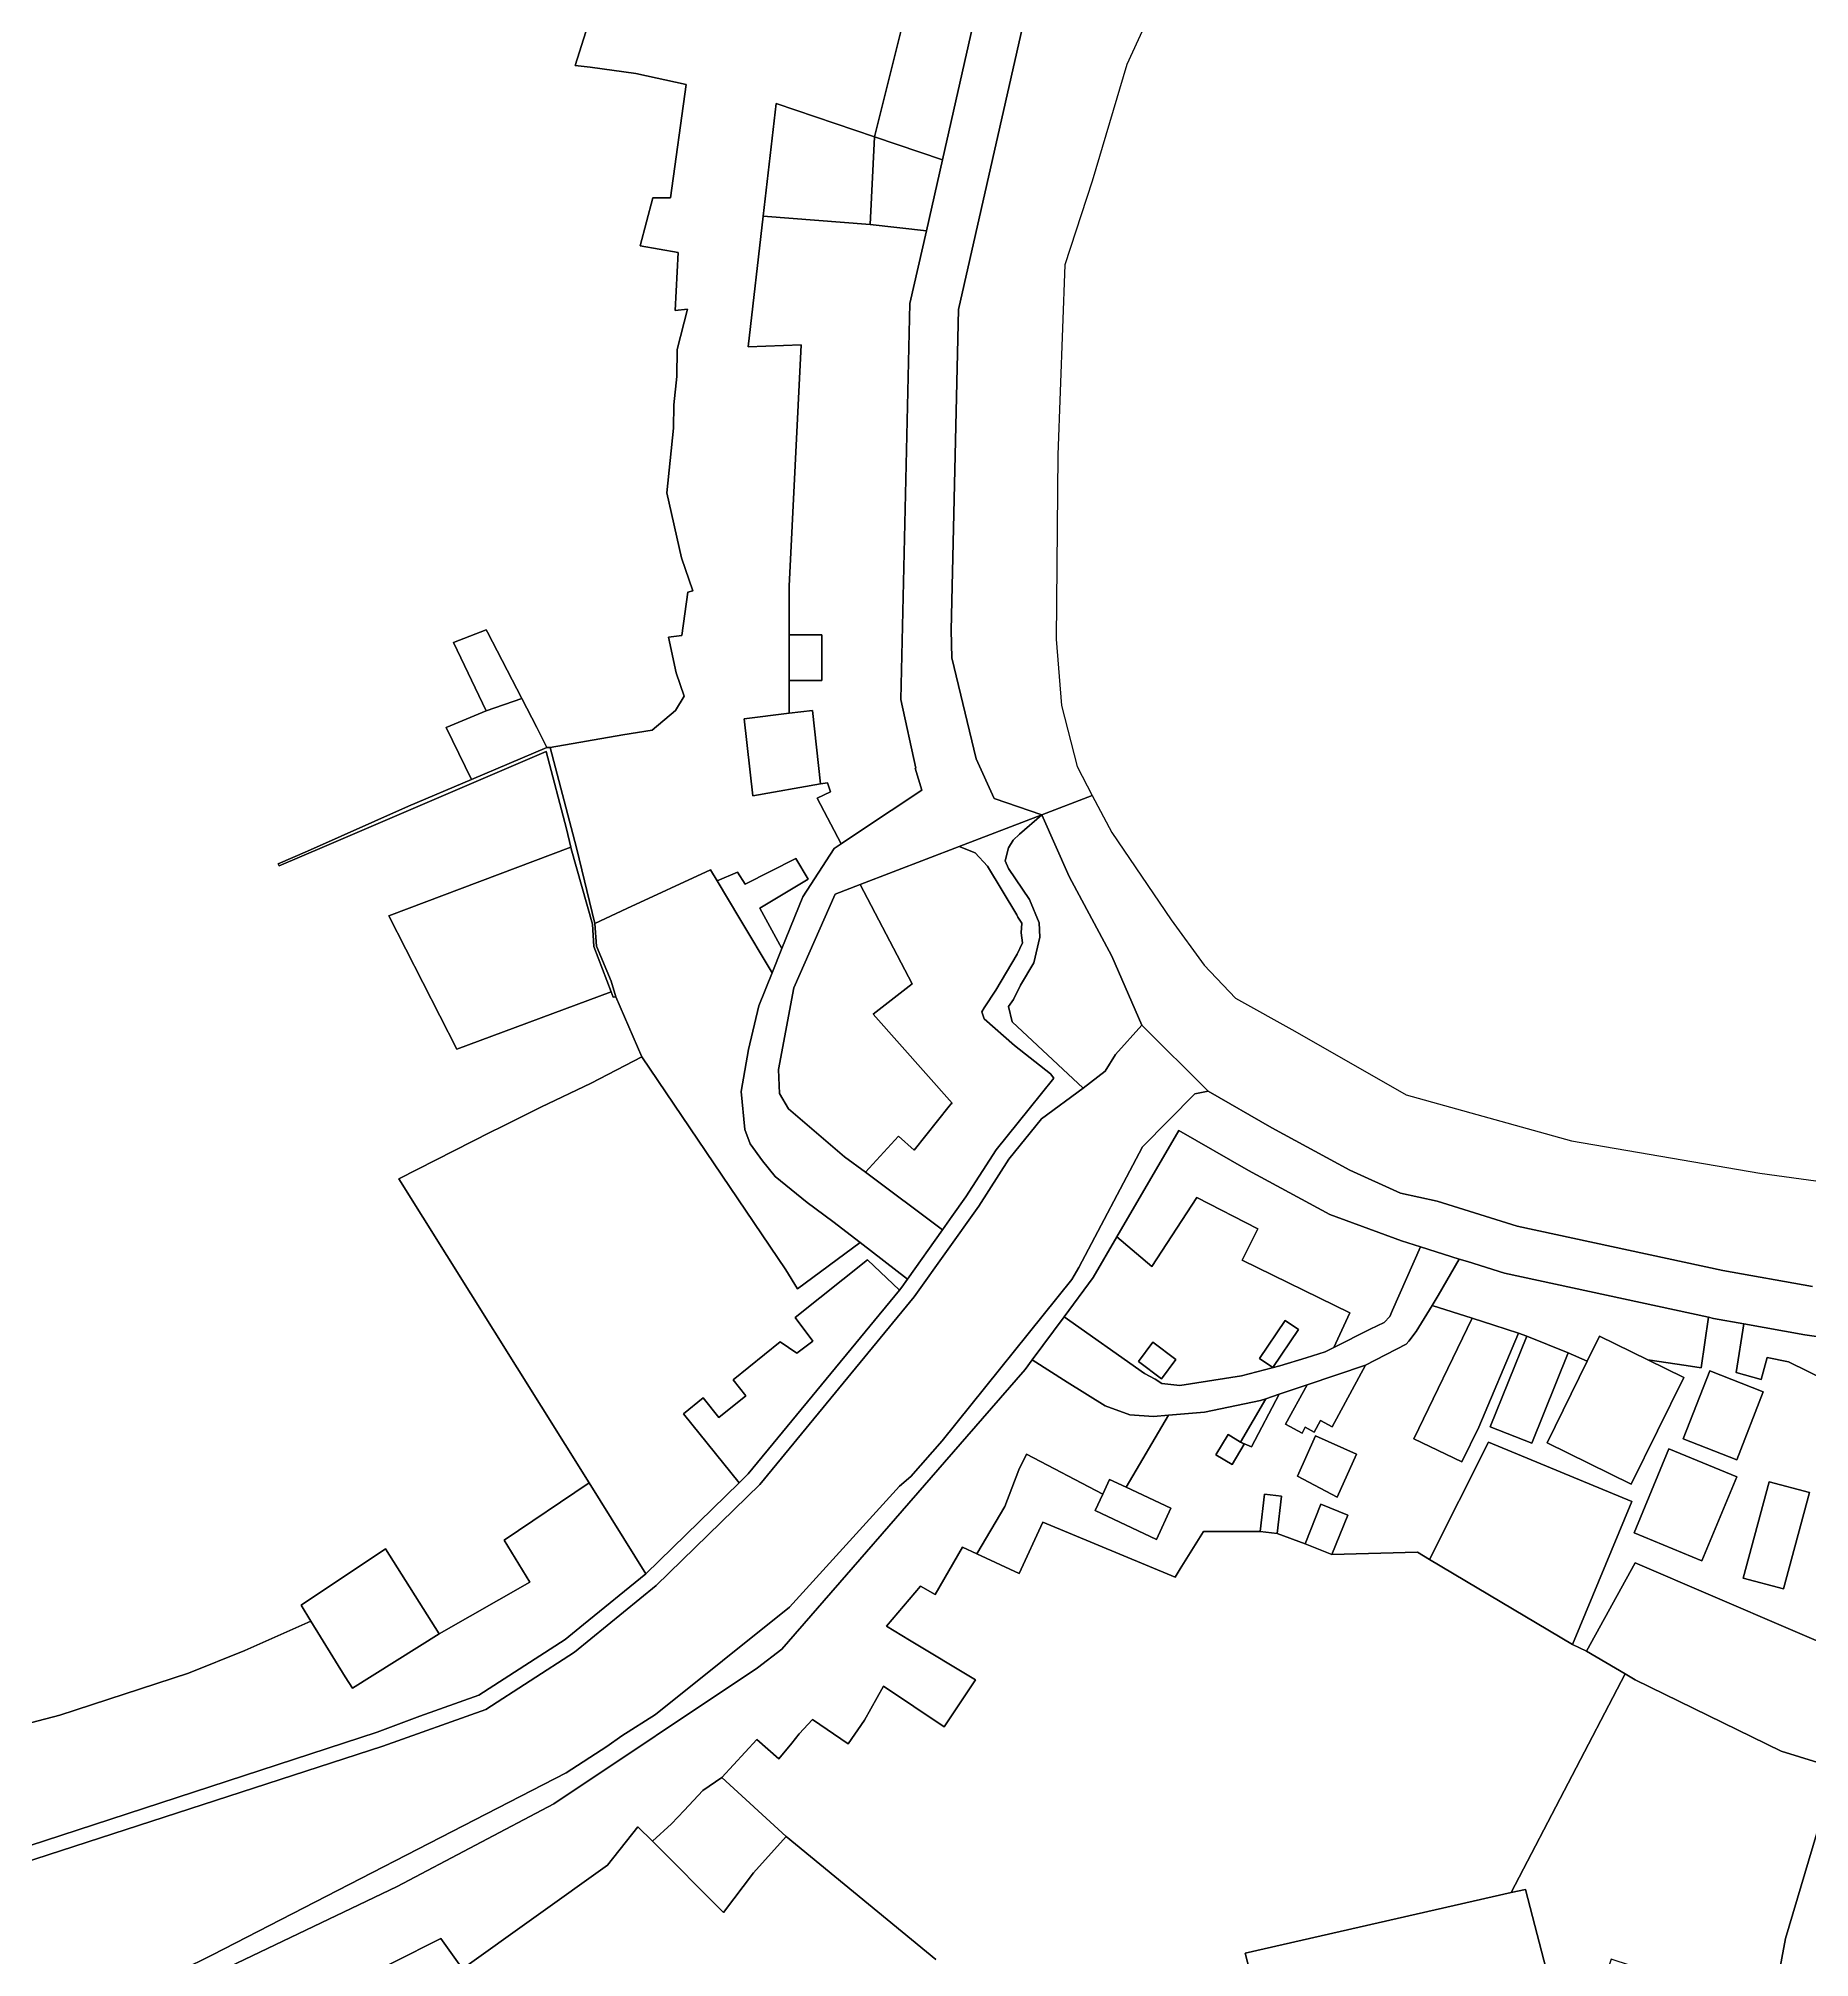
# Model space of a CAD drawing. Extents: x 536464 to 539642, y 1194643 to 1197409.
# Drawn here: x 537933 to 538551, y 1195983 to 1196652 of the extents above; entities that cross this region are included whole.
import ezdxf

# ---------------------------------------------------------------- set-up
doc = ezdxf.new("R2010")
doc.units = 0
for name, color, linetype in [('Level 30', 7, 'Continuous'), ('Level 32', 7, 'Continuous'), ('Level 33', 7, 'Continuous'), ('Level 35', 7, 'Continuous'), ('Level 54', 7, 'Continuous'), ('Level 59', 7, 'Continuous'), ('Level 60', 7, 'Continuous')]:
    doc.layers.add(name, color=color, linetype=linetype)

msp = doc.modelspace()

# ---------------------------------------------------------------- linework, layer by layer
at = {"layer": 'Level 30'}
for points in [[(538334.03, 1196689.25), (538312.79, 1196643.14), (538300.73, 1196602.37), (538291.22, 1196573.26), (538288.82, 1196506.98), (538288.21, 1196442.58), (538290.04, 1196419.49), (538295.5, 1196398.22), (538300.8, 1196388.14), (538283.22, 1196381.38), (538266.52, 1196387.1), (538260.26, 1196400.88), (538251.79, 1196436.16), (538251.56, 1196445.79), (538254.16, 1196557.65), (538280.39, 1196673.68)], [(538240.31, 1196679.88), (538224.82, 1196617.92), (538190.52, 1196629.48), (538186.02, 1196590.27), (538180.78, 1196544.64), (538199.28, 1196545.32), (538195.08, 1196461.08), (538195.08, 1196444.1), (538195.08, 1196428.2), (538195.08, 1196416.77), (538179.41, 1196414.83), (538182.38, 1196387.97), (538206.03, 1196392.14), (538208.45, 1196392.55), (538209.44, 1196389.4), (538204.83, 1196387.19), (538213.2, 1196371.22), (538210.82, 1196369.63), (538199.81, 1196352.77), (538192.54, 1196334.7), (538184.82, 1196348.84), (538201.67, 1196358.87), (538197.36, 1196366.1), (538179.7, 1196357.12), (538177.06, 1196361.38), (538169.92, 1196358.34), (538167.63, 1196362.18), (538138.42, 1196348.62), (538127.28, 1196343.48), (538120.86, 1196369.86), (538111.69, 1196404.89), (538137.05, 1196409.21), (538147.34, 1196410.87), (538155.42, 1196417.73), (538158.4, 1196422.76), (538155.72, 1196430.85), (538152.99, 1196443.38), (538157.64, 1196443.97), (538159.73, 1196459.09), (538161.5, 1196459.53), (538157.47, 1196471.04), (538152.41, 1196493.65), (538154.78, 1196516.22), (538154.87, 1196524.4), (538155.84, 1196534.29), (538155.99, 1196543.72), (538159.65, 1196557.8), (538155.33, 1196557.36), (538156.42, 1196577.56), (538143.08, 1196579.83), (538147.58, 1196596.63), (538153.74, 1196596.63), (538159.14, 1196636.18), (538141.64, 1196640.05), (538125.7, 1196642.15), (538120.49, 1196642.82), (538127.91, 1196666.44)], [(538280.39, 1196673.68), (538254.16, 1196557.65), (538251.56, 1196445.79), (538251.79, 1196436.16), (538260.26, 1196400.88), (538266.52, 1196387.1), (538283.22, 1196381.38), (538254.33, 1196370.28), (538219.8, 1196357.01), (538211.1, 1196353.67), (538196.67, 1196321), (538191.31, 1196292.54), (538191.65, 1196284.17), (538194.83, 1196278.81), (538214.42, 1196262.07), (538221.64, 1196256.66), (538248.55, 1196236.53), (538236.36, 1196219.34), (538219.78, 1196232.19), (538210.31, 1196239.47), (538201.36, 1196246.1), (538190.17, 1196255.19), (538185.72, 1196260.64), (538181.44, 1196266.59), (538179.59, 1196271.53), (538178.34, 1196284.84), (538180.91, 1196299.49), (538184.49, 1196314.72), (538189.11, 1196326.19), (538192.54, 1196334.7), (538199.81, 1196352.77), (538210.82, 1196369.63), (538213.2, 1196371.22), (538219.98, 1196375.75), (538241.34, 1196390), (538239.03, 1196397.64), (538239.24, 1196397.67), (538233.99, 1196421.59), (538237.2, 1196559.73), (538242.94, 1196585.14), (538248.55, 1196609.92), (538262.3, 1196670.72)], [(538127.91, 1196666.44), (538120.49, 1196642.82), (538125.7, 1196642.15), (538141.64, 1196640.05), (538159.14, 1196636.18), (538153.74, 1196596.63), (538147.58, 1196596.63), (538143.08, 1196579.83), (538156.42, 1196577.56), (538155.33, 1196557.36), (538159.65, 1196557.8), (538155.99, 1196543.72), (538155.84, 1196534.29), (538154.87, 1196524.4), (538154.78, 1196516.22), (538152.41, 1196493.65), (538157.47, 1196471.04), (538161.5, 1196459.53), (538159.73, 1196459.09), (538157.64, 1196443.97), (538152.99, 1196443.38), (538155.72, 1196430.85), (538158.4, 1196422.76), (538155.42, 1196417.73), (538147.34, 1196410.87), (538137.05, 1196409.21), (538111.69, 1196404.89), (538110.52, 1196404.79), (538107.11, 1196411.76), (538101.83, 1196421.99), (538089.92, 1196445.08), (538089.43, 1196445.91), (538077.97, 1196441.45), (538089.45, 1196417.63), (538075.49, 1196411.8), (538084.33, 1196393.72), (538062.29, 1196384.42), (538027.08, 1196368.66), (538016.91, 1196364.27), (538017.19, 1196363.58), (538033, 1196370.33), (538110.34, 1196403.47), (538117.47, 1196376.52), (538118.98, 1196370.06), (538055.44, 1196346.12), (538079.21, 1196299.58), (538133.02, 1196319.58), (538133.73, 1196317.73), (538134.65, 1196317.9), (538143.66, 1196296.87), (538126, 1196287.73), (538108.41, 1196279.33), (538094.48, 1196272.4), (538091.09, 1196270.75), (538058.96, 1196254.32), (538125.38, 1196148.3), (538095.66, 1196128.34), (538104.66, 1196113.66), (538073.06, 1196095.63), (538054.31, 1196125.31), (538024.85, 1196105.63), (538028.3, 1196100.02), (538005.29, 1196089.77), (537985.55, 1196081.89), (537940.75, 1196067.22), (537920.77, 1196061.96)], [(538551.97, 1196216.74), (538520.74, 1196222.34), (538448.95, 1196237.86), (538421.11, 1196246.57), (538408.29, 1196249.38), (538390.59, 1196257.36), (538363.38, 1196272.16), (538341.2, 1196284.93), (538318.03, 1196307.95), (538307.6, 1196331.99), (538292.7, 1196359.78), (538283.22, 1196381.38), (538300.8, 1196388.14), (538307.65, 1196375.13), (538328.29, 1196344.75), (538339.83, 1196328.95), (538350.76, 1196317.41), (538371.4, 1196305.87), (538410.27, 1196283.64), (538467.95, 1196267.59), (538533.63, 1196256.3), (538564.94, 1196251.99)], [(537908.17, 1196014.57), (537946.8, 1196027.16), (538051.42, 1196061.27), (538066.25, 1196066.83), (538086.89, 1196074.21), (538116.92, 1196093.62), (538123.35, 1196098.85), (538145.06, 1196116.51), (538177.68, 1196148.31), (538180.82, 1196151.38), (538233.52, 1196215.49), (538234.38, 1196216.54), (538236.36, 1196219.34), (538248.55, 1196236.53), (538251.86, 1196241.21), (538256.72, 1196248.07), (538267.29, 1196264.48), (538278.83, 1196278.74), (538287.39, 1196289.46), (538286.17, 1196290.97), (538273.61, 1196300.82), (538263.08, 1196310.13), (538262.31, 1196312.62), (538263.11, 1196313.97), (538267.13, 1196320.23), (538274.65, 1196332.74), (538276.42, 1196336.69), (538276, 1196340.14), (538276.17, 1196343.58), (538274.82, 1196345.63), (538274.49, 1196346.4), (538264.29, 1196363.41), (538259.98, 1196368.07), (538254.33, 1196370.28), (538283.22, 1196381.38), (538275.41, 1196374.55), (538273.15, 1196372.51), (538271.52, 1196369.78), (538270.43, 1196365.26), (538271.61, 1196362.64), (538278.93, 1196351.76), (538282.28, 1196343.64), (538282.44, 1196338.62), (538280.43, 1196329.75), (538275.78, 1196321.93), (538273.33, 1196316.97), (538271.6, 1196314.44), (538272.9, 1196309.15), (538297.66, 1196285.93), (538283.12, 1196275.31), (538271.73, 1196261.26), (538261.18, 1196244.84), (538238.71, 1196213.13), (538184.88, 1196147.66), (538148.74, 1196112.41), (538120.17, 1196089.16), (538089.33, 1196069.24), (538053.38, 1196056.4), (537909.66, 1196009.8)], [(537909.66, 1196009.8), (538053.38, 1196056.4), (538089.33, 1196069.24), (538120.17, 1196089.16), (538148.74, 1196112.41), (538184.88, 1196147.66), (538238.71, 1196213.13), (538261.18, 1196244.84), (538271.73, 1196261.26), (538283.12, 1196275.31), (538297.66, 1196285.93), (538305.33, 1196291.94), (538308.91, 1196297.77), (538318.03, 1196307.95), (538341.2, 1196284.93), (538336.5, 1196284.05), (538318.31, 1196265.5), (538296.1, 1196223.45), (538293.67, 1196219.22), (538248.39, 1196162.9), (538237.56, 1196150.44), (538233.58, 1196147.18), (538195.21, 1196104.93), (538148.45, 1196067.5), (538136.66, 1196060.04), (538131.46, 1196056.24), (538117.29, 1196047.11), (537993.94, 1195983.59), (537982.67, 1195977.99)], [(537982.67, 1195977.99), (537993.94, 1195983.59), (538117.29, 1196047.11), (538131.46, 1196056.24), (538136.66, 1196060.04), (538148.45, 1196067.5), (538195.21, 1196104.93), (538233.58, 1196147.18), (538237.56, 1196150.44), (538248.39, 1196162.9), (538293.67, 1196219.22), (538296.1, 1196223.45), (538318.31, 1196265.5), (538336.5, 1196284.05), (538341.2, 1196284.93), (538363.38, 1196272.16), (538390.59, 1196257.36), (538408.29, 1196249.38), (538421.11, 1196246.57), (538448.95, 1196237.86), (538520.74, 1196222.34), (538551.97, 1196216.74)], [(538595.2, 1196193.44), (538549.28, 1196199.95), (538528.03, 1196203.76), (538517.44, 1196205.66), (538515.65, 1196206.05), (538444.6, 1196221.41), (538431.6, 1196225.48), (538428.74, 1196226.37), (538415.29, 1196230.58), (538408.58, 1196232.68), (538383.6, 1196241.87), (538355.26, 1196257.23), (538331.02, 1196271.17), (538309.33, 1196234.06), (538301.09, 1196219.95), (538290.93, 1196206.2), (538279.81, 1196191.15), (538277.34, 1196187.8), (538257.03, 1196164.45), (538192.48, 1196090.24), (538183.99, 1196083.73), (538113.04, 1196036.3), (538058.31, 1196007.44), (537975.94, 1195968.06)], [(538571.44, 1196085.51), (538490.09, 1196120.43), (538473.12, 1196089.59), (538468.3, 1196091.9), (538488.93, 1196141.83), (538439, 1196162.46), (538418.38, 1196121.59), (538414.26, 1196124.15), (538384.33, 1196123.28), (538389.87, 1196137.06), (538380.52, 1196140.82), (538374.98, 1196127.04), (538365.25, 1196130.65), (538366.79, 1196143.66), (538360.83, 1196144.37), (538359.29, 1196131.35), (538339.53, 1196131.27), (538331.43, 1196118.29), (538331.45, 1196118.28), (538329.64, 1196115.42), (538283.55, 1196134.54), (538275.29, 1196116.6), (538260.58, 1196123.47), (538270.33, 1196140.01), (538275.12, 1196152.83), (538277.89, 1196158.3), (538304.43, 1196144.3), (538301.75, 1196138.58), (538323.14, 1196128.55), (538328.24, 1196139.42), (538312.55, 1196146.77), (538327.41, 1196171.86), (538339.92, 1196172.99), (538359.46, 1196177.01), (538361.3, 1196177.62), (538352.52, 1196162.51), (538348.17, 1196165.13), (538343.93, 1196158.1), (538349.54, 1196154.72), (538353.78, 1196161.76), (538352.52, 1196162.51), (538356.29, 1196160.88), (538365.99, 1196179.21), (538375.68, 1196182.47), (538368.23, 1196168.73), (538373.97, 1196165.62), (538375.08, 1196167.67), (538378.17, 1196165.99), (538380.38, 1196170.06), (538384.45, 1196167.85), (538396.11, 1196189.36), (538410.24, 1196196.68), (538411.17, 1196197.68), (538413.79, 1196201.11), (538419.32, 1196210.17), (538433.31, 1196205.74), (538412.97, 1196163.64), (538429.63, 1196155.59), (538435.55, 1196167.71), (538449.49, 1196200.45), (538452.32, 1196199.5), (538439.6, 1196167.88), (538454.04, 1196162.07), (538466.76, 1196193.68), (538473.41, 1196190.72), (538459.42, 1196162.29), (538488.79, 1196147.83), (538507.1, 1196185.03), (538494.52, 1196191.22), (538507.88, 1196189.22), (538513.09, 1196188.46), (538515.65, 1196206.05), (538517.44, 1196205.66), (538528.03, 1196203.76), (538525.3, 1196186.76), (538534.05, 1196184.32), (538536.22, 1196192.07), (538543.61, 1196190.47), (538563.75, 1196180.6)], [(537975.94, 1195968.06), (538058.31, 1196007.44), (538113.04, 1196036.3), (538183.99, 1196083.73), (538192.48, 1196090.24), (538257.03, 1196164.45), (538277.34, 1196187.8), (538279.81, 1196191.15), (538292.08, 1196183.42), (538305.23, 1196175.13), (538313.83, 1196172.06), (538322.17, 1196171.39), (538327.41, 1196171.86), (538312.55, 1196146.77), (538306.84, 1196149.45), (538304.43, 1196144.3), (538277.89, 1196158.3), (538275.12, 1196152.83), (538270.33, 1196140.01), (538260.58, 1196123.47), (538255.5, 1196125.85), (538246.03, 1196109.3), (538240.89, 1196112.25), (538228.97, 1196098.32), (538237.04, 1196093.36), (538260.1, 1196079.53), (538249.13, 1196063.13), (538227.97, 1196077.29), (538221.3, 1196065.48), (538215.62, 1196057.21), (538203.17, 1196065.7), (538198.61, 1196060.7), (538195.98, 1196057.45), (538191.47, 1196051.94), (538183.79, 1196058.73), (538171.61, 1196045.43), (538165.02, 1196040.93), (538158.45, 1196033.93), (538154.02, 1196029.27), (538147.36, 1196023.24), (538142.33, 1196028.28), (538131.73, 1196014.88), (538081.14, 1195978.67), (538073.64, 1195989.31), (538040.34, 1195972.59)], [(537920.77, 1196061.96), (537940.75, 1196067.22), (537985.55, 1196081.89), (538005.29, 1196089.77), (538028.3, 1196100.02), (538040.24, 1196080.64), (538042.73, 1196076.6), (538073.06, 1196095.63), (538104.66, 1196113.66), (538095.66, 1196128.34), (538125.38, 1196148.3), (538145.06, 1196116.51), (538123.35, 1196098.85), (538116.92, 1196093.62), (538086.89, 1196074.21), (538066.25, 1196066.83), (538051.42, 1196061.27), (537946.8, 1196027.16), (537908.17, 1196014.57)], [(538246.19, 1195981.97), (538194.03, 1196024.92), (538171.61, 1196045.43), (538183.79, 1196058.73), (538191.47, 1196051.94), (538195.98, 1196057.45), (538198.61, 1196060.7), (538203.17, 1196065.7), (538215.62, 1196057.21), (538221.3, 1196065.48), (538227.97, 1196077.29), (538249.13, 1196063.13), (538260.1, 1196079.53), (538237.04, 1196093.36), (538228.97, 1196098.32), (538240.89, 1196112.25), (538246.03, 1196109.3), (538255.5, 1196125.85), (538260.58, 1196123.47), (538275.29, 1196116.6), (538283.55, 1196134.54), (538329.64, 1196115.42), (538331.45, 1196118.28), (538331.43, 1196118.29), (538339.53, 1196131.27), (538359.29, 1196131.35), (538365.25, 1196130.65), (538374.98, 1196127.04), (538384.33, 1196123.28), (538414.26, 1196124.15), (538418.38, 1196121.59), (538468.3, 1196091.9), (538473.12, 1196089.59), (538486.62, 1196081.61), (538446.92, 1196005.32), (538354.11, 1195984.15), (538364.38, 1195944.65)], [(538081.14, 1195978.67), (538131.73, 1196014.88), (538142.33, 1196028.28), (538147.36, 1196023.24), (538172.15, 1195998.36), (538182.65, 1196012.17), (538194.03, 1196024.92), (538246.19, 1195981.97)], [(538040.34, 1195972.59), (538073.64, 1195989.31), (538081.14, 1195978.67)]]:
    msp.add_lwpolyline(points, dxfattribs=at)
for points in [[(538245.64, 1196677.66), (538262.3, 1196670.72), (538248.55, 1196609.92), (538224.82, 1196617.92), (538240.31, 1196679.88)], [(538224.82, 1196617.92), (538223.32, 1196587.3), (538186.02, 1196590.27), (538190.52, 1196629.48)], [(538248.55, 1196609.92), (538242.94, 1196585.14), (538223.32, 1196587.3), (538224.82, 1196617.92)], [(538223.32, 1196587.3), (538242.94, 1196585.14), (538237.2, 1196559.73), (538233.99, 1196421.59), (538239.24, 1196397.67), (538239.03, 1196397.64), (538241.34, 1196390), (538219.98, 1196375.75), (538213.2, 1196371.22), (538204.83, 1196387.19), (538209.44, 1196389.4), (538208.45, 1196392.55), (538206.03, 1196392.14), (538203.23, 1196417.78), (538195.08, 1196416.77), (538195.08, 1196428.2), (538206.51, 1196428.2), (538206.51, 1196444.1), (538195.08, 1196444.1), (538195.08, 1196461.08), (538199.28, 1196545.32), (538180.78, 1196544.64), (538186.02, 1196590.27)], [(538089.92, 1196445.08), (538101.83, 1196421.99), (538089.45, 1196417.63), (538077.97, 1196441.45), (538089.43, 1196445.91)], [(538206.51, 1196428.2), (538195.08, 1196428.2), (538195.08, 1196444.1), (538206.51, 1196444.1)], [(538107.11, 1196411.76), (538110.52, 1196404.79), (538084.33, 1196393.72), (538075.49, 1196411.8), (538089.45, 1196417.63), (538101.83, 1196421.99)], [(538206.03, 1196392.14), (538182.38, 1196387.97), (538179.41, 1196414.83), (538195.08, 1196416.77), (538203.23, 1196417.78)], [(538120.86, 1196369.86), (538127.28, 1196343.48), (538127.85, 1196335.53), (538132.96, 1196323.27), (538134.65, 1196317.9), (538133.73, 1196317.73), (538133.02, 1196319.58), (538126.93, 1196335.42), (538126.49, 1196343.2), (538119.1, 1196369.53), (538118.98, 1196370.06), (538117.47, 1196376.52), (538110.34, 1196403.47), (538033, 1196370.33), (538017.19, 1196363.58), (538016.91, 1196364.27), (538027.08, 1196368.66), (538062.29, 1196384.42), (538084.33, 1196393.72), (538110.52, 1196404.79), (538111.69, 1196404.89)], [(538292.7, 1196359.78), (538307.6, 1196331.99), (538318.03, 1196307.95), (538308.91, 1196297.77), (538305.33, 1196291.94), (538297.66, 1196285.93), (538272.9, 1196309.15), (538271.6, 1196314.44), (538273.33, 1196316.97), (538275.78, 1196321.93), (538280.43, 1196329.75), (538282.44, 1196338.62), (538282.28, 1196343.64), (538278.93, 1196351.76), (538271.61, 1196362.64), (538270.43, 1196365.26), (538271.52, 1196369.78), (538273.15, 1196372.51), (538275.41, 1196374.55), (538283.22, 1196381.38)], [(538119.1, 1196369.53), (538126.49, 1196343.2), (538126.93, 1196335.42), (538133.02, 1196319.58), (538079.21, 1196299.58), (538055.44, 1196346.12), (538118.98, 1196370.06)], [(538259.98, 1196368.07), (538264.29, 1196363.41), (538274.49, 1196346.4), (538274.82, 1196345.63), (538276.17, 1196343.58), (538276, 1196340.14), (538276.42, 1196336.69), (538274.65, 1196332.74), (538267.13, 1196320.23), (538263.11, 1196313.97), (538262.31, 1196312.62), (538263.08, 1196310.13), (538273.61, 1196300.82), (538286.17, 1196290.97), (538287.39, 1196289.46), (538278.83, 1196278.74), (538267.29, 1196264.48), (538256.72, 1196248.07), (538251.86, 1196241.21), (538248.55, 1196236.53), (538221.64, 1196256.66), (538233.23, 1196269.29), (538238.65, 1196264.32), (538250.82, 1196279.72), (538251.43, 1196280.38), (538251.92, 1196280.8), (538224.32, 1196311.75), (538238, 1196322.36), (538219.8, 1196357.01), (538254.33, 1196370.28)], [(538201.67, 1196358.87), (538184.82, 1196348.84), (538192.54, 1196334.7), (538189.11, 1196326.19), (538177.86, 1196345.04), (538169.92, 1196358.34), (538177.06, 1196361.38), (538179.7, 1196357.12), (538197.36, 1196366.1)], [(538169.92, 1196358.34), (538177.86, 1196345.04), (538189.11, 1196326.19), (538184.49, 1196314.72), (538180.91, 1196299.49), (538178.34, 1196284.84), (538179.59, 1196271.53), (538181.44, 1196266.59), (538185.72, 1196260.64), (538190.17, 1196255.19), (538201.36, 1196246.1), (538210.31, 1196239.47), (538219.78, 1196232.19), (538198.01, 1196215.98), (538193.95, 1196222.64), (538143.66, 1196296.87), (538134.65, 1196317.9), (538132.96, 1196323.27), (538127.85, 1196335.53), (538127.28, 1196343.48), (538138.42, 1196348.62), (538167.63, 1196362.18)], [(538238, 1196322.36), (538224.32, 1196311.75), (538251.92, 1196280.8), (538251.43, 1196280.38), (538250.82, 1196279.72), (538238.65, 1196264.32), (538233.23, 1196269.29), (538221.64, 1196256.66), (538214.42, 1196262.07), (538194.83, 1196278.81), (538191.65, 1196284.17), (538191.31, 1196292.54), (538196.67, 1196321), (538211.1, 1196353.67), (538219.8, 1196357.01)], [(538193.95, 1196222.64), (538198.01, 1196215.98), (538219.78, 1196232.19), (538236.36, 1196219.34), (538234.38, 1196216.54), (538233.52, 1196215.49), (538222.41, 1196226.12), (538197.14, 1196205.93), (538203.34, 1196197.74), (538197.72, 1196193.48), (538191.91, 1196197.48), (538175.52, 1196184.22), (538180, 1196178.68), (538170.6, 1196171.08), (538165.06, 1196177.93), (538158.21, 1196172.39), (538177.68, 1196148.31), (538145.06, 1196116.51), (538125.38, 1196148.3), (538058.96, 1196254.32), (538091.09, 1196270.75), (538094.48, 1196272.4), (538108.41, 1196279.33), (538126, 1196287.73), (538143.66, 1196296.87)], [(538355.26, 1196257.23), (538383.6, 1196241.87), (538408.58, 1196232.68), (538415.29, 1196230.58), (538405.44, 1196208.52), (538404.58, 1196206.3), (538402.53, 1196204.21), (538397.72, 1196201.93), (538385.02, 1196195.56), (538390.58, 1196207.57), (538353.12, 1196226), (538358.51, 1196236.95), (538337.21, 1196247.85), (538321.61, 1196223.77), (538309.33, 1196234.06), (538331.02, 1196271.17)], [(538358.51, 1196236.95), (538353.12, 1196226), (538390.58, 1196207.57), (538385.02, 1196195.56), (538381.99, 1196194.04), (538375.4, 1196191.94), (538366.2, 1196189.15), (538352.79, 1196185.63), (538331.36, 1196182.28), (538325.1, 1196182.95), (538322.67, 1196184.42), (538319.01, 1196186.38), (538290.93, 1196206.2), (538301.09, 1196219.95), (538309.33, 1196234.06), (538321.61, 1196223.77), (538337.21, 1196247.85)], [(538428.74, 1196226.37), (538421.41, 1196213.59), (538419.32, 1196210.17), (538413.79, 1196201.11), (538411.17, 1196197.68), (538410.24, 1196196.68), (538396.11, 1196189.36), (538375.68, 1196182.47), (538365.99, 1196179.21), (538361.3, 1196177.62), (538359.46, 1196177.01), (538339.92, 1196172.99), (538327.41, 1196171.86), (538322.17, 1196171.39), (538313.83, 1196172.06), (538305.23, 1196175.13), (538292.08, 1196183.42), (538279.81, 1196191.15), (538290.93, 1196206.2), (538319.01, 1196186.38), (538322.67, 1196184.42), (538325.1, 1196182.95), (538331.36, 1196182.28), (538352.79, 1196185.63), (538366.2, 1196189.15), (538375.4, 1196191.94), (538381.99, 1196194.04), (538385.02, 1196195.56), (538397.72, 1196201.93), (538402.53, 1196204.21), (538404.58, 1196206.3), (538405.44, 1196208.52), (538415.29, 1196230.58)], [(538233.52, 1196215.49), (538180.82, 1196151.38), (538177.68, 1196148.31), (538158.21, 1196172.39), (538165.06, 1196177.93), (538170.6, 1196171.08), (538180, 1196178.68), (538175.52, 1196184.22), (538191.91, 1196197.48), (538197.72, 1196193.48), (538203.34, 1196197.74), (538197.14, 1196205.93), (538222.41, 1196226.12)], [(538431.6, 1196225.48), (538444.6, 1196221.41), (538515.65, 1196206.05), (538513.09, 1196188.46), (538507.88, 1196189.22), (538494.52, 1196191.22), (538477.73, 1196199.49), (538473.41, 1196190.72), (538466.76, 1196193.68), (538452.32, 1196199.5), (538449.49, 1196200.45), (538440.87, 1196203.34), (538433.31, 1196205.74), (538419.32, 1196210.17), (538421.41, 1196213.59), (538428.74, 1196226.37)], [(538372.71, 1196201.74), (538363.77, 1196188.58), (538359.15, 1196191.72), (538368.08, 1196204.89)], [(538359.15, 1196191.72), (538363.77, 1196188.58), (538372.71, 1196201.74), (538368.08, 1196204.89)], [(538440.87, 1196203.34), (538449.49, 1196200.45), (538435.55, 1196167.71), (538429.63, 1196155.59), (538412.97, 1196163.64), (538433.31, 1196205.74)], [(538549.28, 1196199.95), (538595.2, 1196193.44), (538591.61, 1196168.13), (538579.87, 1196169.75), (538561.98, 1196174.07), (538563.75, 1196180.6), (538543.61, 1196190.47), (538536.22, 1196192.07), (538534.05, 1196184.32), (538525.3, 1196186.76), (538528.03, 1196203.76)], [(538329.98, 1196191.28), (538324.98, 1196184.57), (538316.9, 1196190.6), (538321.91, 1196197.31)], [(538329.98, 1196191.28), (538321.91, 1196197.31), (538316.9, 1196190.6), (538324.98, 1196184.57)], [(538466.76, 1196193.68), (538454.04, 1196162.07), (538439.6, 1196167.88), (538452.32, 1196199.5)], [(538494.52, 1196191.22), (538507.1, 1196185.03), (538488.79, 1196147.83), (538459.42, 1196162.29), (538473.41, 1196190.72), (538477.73, 1196199.49)], [(538384.45, 1196167.85), (538380.38, 1196170.06), (538378.17, 1196165.99), (538375.08, 1196167.67), (538373.97, 1196165.62), (538368.23, 1196168.73), (538375.68, 1196182.47), (538396.11, 1196189.36)], [(538534.8, 1196180.07), (538525.55, 1196156.36), (538506.91, 1196163.64), (538516.16, 1196187.35)], [(538525.55, 1196156.36), (538534.8, 1196180.07), (538516.16, 1196187.35), (538506.91, 1196163.64)], [(538356.29, 1196160.88), (538352.52, 1196162.51), (538361.3, 1196177.62), (538365.99, 1196179.21)], [(538352.52, 1196162.51), (538353.78, 1196161.76), (538349.54, 1196154.72), (538343.93, 1196158.1), (538348.17, 1196165.13)], [(538392.94, 1196158.32), (538386.19, 1196143.34), (538372.41, 1196150.65), (538378.64, 1196164.67)], [(538372.41, 1196150.65), (538386.19, 1196143.34), (538392.94, 1196158.32), (538378.64, 1196164.67)], [(538488.93, 1196141.83), (538468.3, 1196091.9), (538418.38, 1196121.59), (538439, 1196162.46)], [(538525.55, 1196150.36), (538513.41, 1196121.06), (538489.75, 1196130.86), (538501.9, 1196160.17)], [(538489.75, 1196130.86), (538513.41, 1196121.06), (538525.55, 1196150.36), (538501.9, 1196160.17)], [(538312.55, 1196146.77), (538328.24, 1196139.42), (538323.14, 1196128.55), (538301.75, 1196138.58), (538304.43, 1196144.3), (538306.84, 1196149.45)], [(538366.79, 1196143.66), (538365.25, 1196130.65), (538359.29, 1196131.35), (538360.83, 1196144.37)], [(538550.92, 1196144.88), (538541.82, 1196111.26), (538527.75, 1196115.07), (538536.85, 1196148.68)], [(538527.75, 1196115.07), (538541.82, 1196111.26), (538550.92, 1196144.88), (538536.85, 1196148.68)], [(538389.87, 1196137.06), (538384.33, 1196123.28), (538374.98, 1196127.04), (538380.52, 1196140.82)], [(538073.06, 1196095.63), (538042.73, 1196076.6), (538040.24, 1196080.64), (538028.3, 1196100.02), (538024.85, 1196105.63), (538054.31, 1196125.31)], [(538571.44, 1196085.51), (538560.17, 1196048.76), (538541.09, 1196054.69), (538490.08, 1196079.58), (538486.62, 1196081.61), (538473.12, 1196089.59), (538490.09, 1196120.43)], [(538586.02, 1196095.2), (538643.09, 1196086.5), (538669.2, 1196086.5), (538656.03, 1195979.83), (538637.76, 1195975.48), (538636.12, 1195975.18), (538625.33, 1195973.18), (538626.66, 1195959.73), (538543.2, 1195942.86), (538545.14, 1195953.28), (538535.39, 1195951.09), (538537.74, 1195963.7), (538542.51, 1195989.26), (538560.17, 1196048.76), (538571.44, 1196085.51), (538573.3, 1196091.56), (538575.15, 1196096.86)], [(538490.08, 1196079.58), (538541.09, 1196054.69), (538560.17, 1196048.76), (538542.51, 1195989.26), (538537.74, 1195963.7), (538481.79, 1195982.06), (538471.71, 1195951.97), (538481.88, 1195911.6), (538476.76, 1195910.44), (538451.83, 1196006.44), (538446.92, 1196005.32), (538486.62, 1196081.61)], [(538194.03, 1196024.92), (538182.65, 1196012.17), (538172.15, 1195998.36), (538147.36, 1196023.24), (538154.02, 1196029.27), (538158.45, 1196033.93), (538165.02, 1196040.93), (538171.61, 1196045.43)], [(538476.76, 1195910.44), (538379.02, 1195888.31), (538364.38, 1195944.65), (538354.11, 1195984.15), (538446.92, 1196005.32), (538451.83, 1196006.44)]]:
    msp.add_lwpolyline(points, close=True, dxfattribs=at)

# ---------------------------------------------------------------- texts
at = {"layer": 'Level 32'}
for s, p in [('NTD(35.38);NTD(33.14);NTD(19.86)', (537944.52, 1196602.53)), ('NTS(1600.87)', (538217.74, 1196544.88)), ('NTS(296.58)', (538181.09, 1196351.03)), ('LUC(4611.01)', (538160.07, 1196323)), ('BHK(1932.48);NTS(1625.13)', (538133.33, 1196225.68)), ('NTS(63.46);CLN(261.77)', (538466.88, 1196205.66)), ('CLN(1024.73);CLN(939.18)', (538190.93, 1196072.54)), ('NTS(227.01);NTS(224.94);TSC(77.87);NTS(108.24);NTS(1783.63);CLN(1233)', (537948.83, 1196048.26))]:
    msp.add_text(s, height=0.00763, dxfattribs=at).set_placement(p)
at = {"layer": 'Level 33'}
for s, p in [('ODT', (538244.06, 1196644.89)), ('CLN', (538173.27, 1196620.13)), ('NTS', (538203.1, 1196606.42)), ('LUC', (537944.67, 1196602.56)), ('CLN', (538234.1, 1196600.17)), ('ODT', (538217.79, 1196544.9)), ('NTD', (538089.73, 1196431.57)), ('NTD', (538200.77, 1196436.14)), ('CLN', (538092.83, 1196408.21)), ('NTD', (538192.74, 1196403.14)), ('DTL', (538122.11, 1196361.51)), ('ODT', (538181.13, 1196351.05)), ('BHK', (538101.25, 1196335.7)), ('ODT', (538250.13, 1196329.71)), ('BHK', (538160.12, 1196323.03)), ('ODT', (538294.43, 1196316.54)), ('SON', (538356.56, 1196295.21)), ('CLN', (538217.69, 1196286.95)), ('CLN', (538133.45, 1196225.7)), ('ODT', (538383.38, 1196227.4)), ('CLN', (538334.88, 1196213.68)), ('ODT', (538466.97, 1196205.69)), ('ODT', (538365.9, 1196196.73)), ('DGT', (538403.47, 1196199.01)), ('ODT', (538323.41, 1196190.94)), ('ODT', (538190.96, 1196181.92)), ('ODT', (538381.01, 1196176.96)), ('NTS', (538430.9, 1196179.95)), ('NTS', (538453.15, 1196180.78)), ('ODT', (538358.91, 1196169.86)), ('NTS', (538483.23, 1196173.66)), ('NTS', (538520.83, 1196171.85)), ('DGT', (538189.14, 1196157.2)), ('ODT', (538348.82, 1196159.92)), ('ODT', (538382.47, 1196154.15)), ('NTS', (538314.96, 1196139)), ('ODT', (538363.01, 1196137.5)), ('NTS', (538507.62, 1196140.61)), ('ODT', (538382.4, 1196132.05)), ('NTS', (538455.1, 1196129.32)), ('NTS', (538539.3, 1196129.97)), ('BHK', (538049.08, 1196100.96)), ('SON', (538154.13, 1196094.33)), ('NTS', (538527.55, 1196083.36)), ('ODT', (538191.04, 1196072.57)), ('ODT', (537949.18, 1196048.28)), ('NTS', (538322.73, 1196043.46)), ('CLN', (538171.16, 1196024.61)), ('ODT', (538506.41, 1196020.66)), ('DGT', (538005.84, 1195985.99))]:
    msp.add_text(s, height=0.00763, dxfattribs=at).set_placement(p)
at = {"layer": 'Level 35'}
for s, p in [('111', (538244.09, 1196644.89)), ('173', (538173.3, 1196620.13)), ('115', (538203.13, 1196606.42)), ('301', (537944.7, 1196602.56)), ('116', (538234.13, 1196600.17)), ('163', (538217.82, 1196544.9)), ('149', (538089.76, 1196431.57)), ('147', (538200.8, 1196436.14)), ('152', (538092.86, 1196408.21)), ('153', (538192.77, 1196403.14)), ('179', (538122.13, 1196361.51)), ('177', (538181.16, 1196351.05)), ('182', (538101.28, 1196335.7)), ('208', (538250.16, 1196329.71)), ('215', (538160.14, 1196323.03)), ('184', (538294.46, 1196316.54)), ('218', (538356.59, 1196295.21)), ('199', (538217.72, 1196286.95)), ('273', (538133.47, 1196225.7)), ('224', (538383.41, 1196227.4)), ('229', (538334.91, 1196213.68)), ('227', (538467, 1196205.69)), ('226', (538365.93, 1196196.73)), ('235', (538403.5, 1196199.01)), ('228', (538323.44, 1196190.94)), ('248', (538190.99, 1196181.92)), ('239', (538381.04, 1196176.96)), ('243', (538430.93, 1196179.95)), ('240', (538453.18, 1196180.78)), ('241', (538358.94, 1196169.86)), ('247', (538483.26, 1196173.66)), ('244', (538520.85, 1196171.85)), ('352', (538189.17, 1196157.2)), ('245', (538348.85, 1196159.92)), ('251', (538382.5, 1196154.15)), ('261', (538314.99, 1196139)), ('259', (538363.04, 1196137.5)), ('271', (538507.65, 1196140.61)), ('270', (538382.43, 1196132.05)), ('289', (538455.13, 1196129.32)), ('277', (538539.33, 1196129.97)), ('295', (538049.11, 1196100.96)), ('379', (538154.16, 1196094.33)), ('306', (538527.58, 1196083.36)), ('345', (538191.07, 1196072.57)), ('349', (537949.21, 1196048.28)), ('368', (538322.76, 1196043.46)), ('331', (538171.19, 1196024.61)), ('363', (538506.44, 1196020.66)), ('509', (538005.87, 1195985.99))]:
    msp.add_text(s, height=0.00763, dxfattribs=at).set_placement(p)
at = {"layer": 'Level 54'}
for s, p in [('1528.39', (538244.09, 1196644.88)), ('18611.88', (538173.3, 1196620.12)), ('1271.49', (538203.13, 1196606.41)), ('323588.06', (537944.7, 1196602.54)), ('618.40', (538234.13, 1196600.16)), ('8436.66', (538217.82, 1196544.89)), ('337.88', (538089.76, 1196431.56)), ('181.62', (538200.8, 1196436.13)), ('563.00', (538092.86, 1196408.2)), ('633.38', (538192.77, 1196403.13)), ('239.93', (538122.13, 1196361.5)), ('440.71', (538181.16, 1196351.04)), ('3242.22', (538101.28, 1196335.69)), ('4656.57', (538250.16, 1196329.69)), ('4611.01', (538160.14, 1196323.02)), ('2251.24', (538294.46, 1196316.53)), ('22812.53', (538356.59, 1196295.2)), ('3349.00', (538217.72, 1196286.94)), ('13109.52', (538133.47, 1196225.69)), ('2768.97', (538383.41, 1196227.39)), ('3417.17', (538334.91, 1196213.67)), ('1759.78', (538467, 1196205.67)), ('89.04', (538365.93, 1196196.72)), ('1999.31', (538403.5, 1196199)), ('84.42', (538323.44, 1196190.93)), ('1762.09', (538190.99, 1196181.91)), ('304.94', (538381.04, 1196176.95)), ('860.92', (538430.93, 1196179.94)), ('530.55', (538453.18, 1196180.77)), ('71.05', (538358.94, 1196169.85)), ('1357.53', (538483.26, 1196173.64)), ('509.34', (538520.85, 1196171.84)), ('4656.30', (538189.17, 1196157.19)), ('53.75', (538348.85, 1196159.91)), ('247.91', (538382.5, 1196154.14)), ('283.68', (538314.99, 1196138.98)), ('78.60', (538363.04, 1196137.49)), ('812.24', (538507.65, 1196140.6)), ('149.59', (538382.43, 1196132.04)), ('2785.34', (538455.13, 1196129.31)), ('507.60', (538539.33, 1196129.96)), ('1232.22', (538049.11, 1196100.95)), ('65957.79', (538154.16, 1196094.32)), ('3556.43', (538527.58, 1196083.35)), ('11961.46', (538191.07, 1196072.55)), ('23161.85', (537949.21, 1196048.27)), ('37763.49', (538322.76, 1196043.45)), ('1099.69', (538171.19, 1196024.6)), ('8811.05', (538506.44, 1196020.65)), ('21461.53', (538005.87, 1195985.98))]:
    msp.add_text(s, height=0.00763, dxfattribs=at).set_placement(p)
at = {"layer": 'Level 59'}
for s, p in [('GDC;GDC;GDC', (537944.7, 1196602.53)), ('GDC', (538217.82, 1196544.88)), ('GDC', (538181.16, 1196351.03)), ('GDC', (538160.14, 1196323)), ('GDC;GDC', (538133.47, 1196225.68)), ('GDC;GDC', (538467, 1196205.66)), ('GDC;GDC', (538191.07, 1196072.54)), ('GDC;GDC;UBQ;GDC;GDC;GDC', (537949.21, 1196048.26))]:
    msp.add_text(s, height=0.00763, dxfattribs=at).set_placement(p)
at = {"layer": 'Level 60'}
for s, p in [('GDC', (538244.06, 1196644.88)), ('GDC', (538173.27, 1196620.12)), ('GDC', (538203.1, 1196606.41)), ('GDC', (537944.67, 1196602.54)), ('GDC', (538234.1, 1196600.16)), ('GDC', (538217.79, 1196544.89)), ('UBQ', (538089.73, 1196431.56)), ('GDC', (538200.76, 1196436.13)), ('GDC', (538092.83, 1196408.2)), ('UBQ', (538192.74, 1196403.13)), ('UBQ', (538122.1, 1196361.5)), ('GDC', (538181.13, 1196351.04)), ('GDC', (538101.25, 1196335.69)), ('GDC', (538250.12, 1196329.69)), ('GDC', (538160.11, 1196323.02)), ('GDC', (538294.43, 1196316.53)), ('UBQ', (538356.56, 1196295.2)), ('GDC', (538217.69, 1196286.94)), ('GDC', (538133.44, 1196225.69)), ('GDC', (538383.37, 1196227.39)), ('GDC', (538334.88, 1196213.67)), ('GDC', (538466.97, 1196205.67)), ('GDC', (538365.9, 1196196.72)), ('UBQ', (538403.47, 1196199)), ('GDC', (538323.41, 1196190.93)), ('GDC', (538190.96, 1196181.91)), ('GDC', (538381.01, 1196176.95)), ('GDC', (538430.9, 1196179.94)), ('GDC', (538453.15, 1196180.77)), ('GDC', (538358.91, 1196169.85)), ('GDC', (538483.23, 1196173.64)), ('GDC', (538520.82, 1196171.84)), ('UBQ', (538189.14, 1196157.19)), ('GDC', (538348.82, 1196159.91)), ('GDC', (538382.47, 1196154.14)), ('GDC', (538314.96, 1196138.98)), ('GDC', (538363.01, 1196137.49)), ('GDC', (538507.62, 1196140.6)), ('GDC', (538382.4, 1196132.04)), ('GDC', (538455.1, 1196129.31)), ('GDC', (538539.3, 1196129.96)), ('GDC', (538049.08, 1196100.95)), ('UBQ', (538154.13, 1196094.32)), ('GDC', (538527.54, 1196083.35)), ('GDC', (538191.04, 1196072.55)), ('GDC', (537949.18, 1196048.27)), ('GDC', (538322.73, 1196043.45)), ('GDC', (538171.16, 1196024.6)), ('GDC', (538506.41, 1196020.65)), ('UBQ', (538005.84, 1195985.98))]:
    msp.add_text(s, height=0.00763, dxfattribs=at).set_placement(p)

doc.saveas('drawing.dxf')
